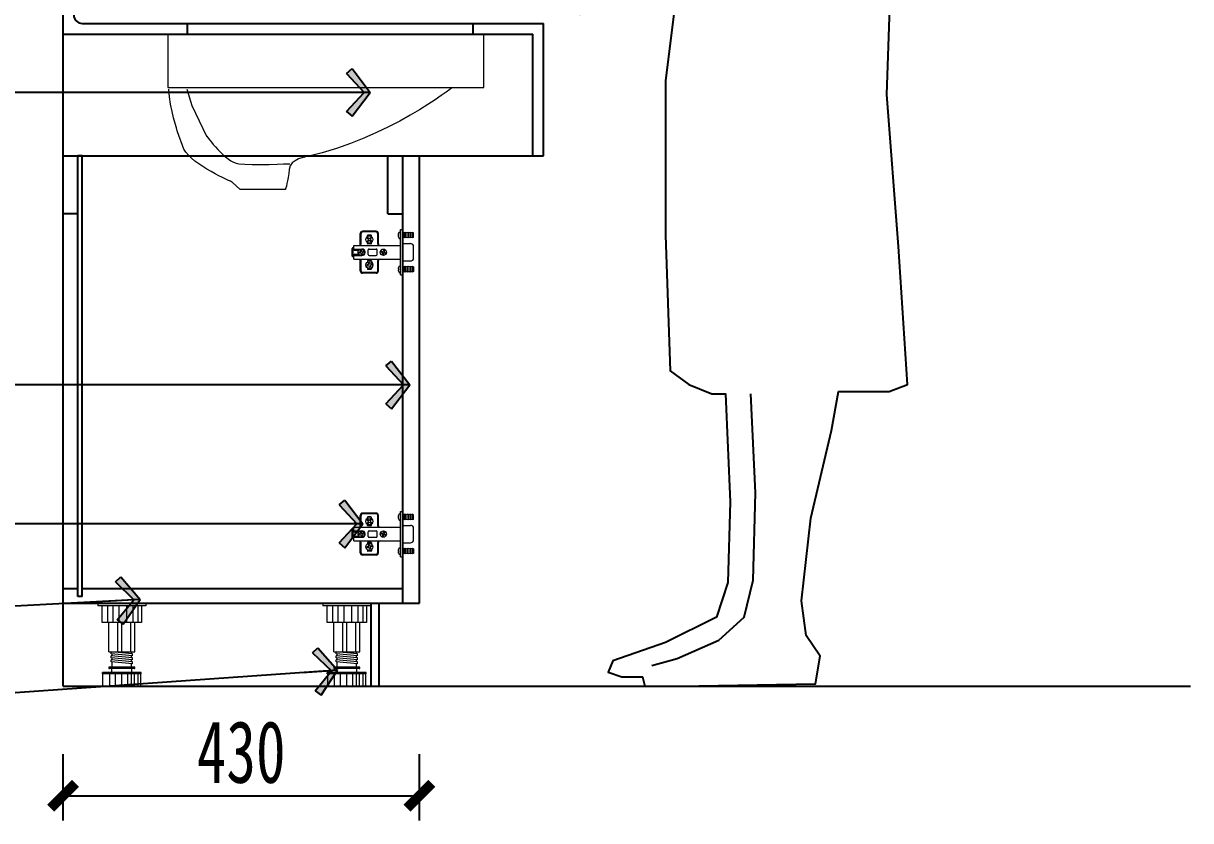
# Model space of a CAD drawing. Header units: millimetres. Extents: x 3104083 to 3173399, y -3165492 to -3044687.
# Drawn here: x 3143369 to 3144777, y -3120967 to -3120005 of the extents above; entities that cross this region are included whole.
import ezdxf

# ---------------------------------------------------------------- set-up
doc = ezdxf.new("R2010")
doc.units = ezdxf.units.MM
doc.header["$LTSCALE"] = 500
doc.header["$MEASUREMENT"] = 0
doc.header["$PDMODE"] = 2
doc.layers.get('0').update_dxf_attribs({"linetype": 'CONTINUOUS'})
doc.layers.get('DEFPOINTS').update_dxf_attribs({"linetype": 'CONTINUOUS'})
for name, color, linetype in [('1', 1, 'CONTINUOUS'), ('P-完成面', 3, 'CONTINUOUS'), ('W-基础引线', 35, 'CONTINUOUS'), ('台面', 4, 'CONTINUOUS'), ('柜体', 2, 'CONTINUOUS')]:
    doc.layers.add(name, color=color, linetype=linetype)
for name, color, linetype, lineweight in [('五金辅助件', 25, 'CONTINUOUS', 13), ('墙体', 6, 'CONTINUOUS', 25), ('电器', 85, 'CONTINUOUS', 15)]:
    doc.layers.add(name, color=color, linetype=linetype, lineweight=lineweight)
doc.styles.add('DIM', font='SimSun.ttf', dxfattribs={"width": 0.7})
doc.dimstyles.new('30', dxfattribs={"dimscale": 30, "dimtxt": 2.5, "dimasz": 1, "dimexe": 1, "dimexo": 1, "dimgap": 0.5, "dimtad": 1, "dimdec": 0, "dimzin": 0, "dimdsep": 46, "dimtxsty": 'DIM', "dimblk": 'ARCHTICK', "dimcen": 0, "dimclrd": 5, "dimclre": 5, "dimclrt": 35, "dimadec": 0, "dimazin": 0, "dimtfac": 0.5, "dimtdec": 0, "dimtix": 1, "dimtmove": 2, "dimatfit": 2, "dimldrblk": 'A', "dimfxl": 0, "dimtolj": 1, "dimtzin": 0, "dimlwd": -1, "dimlwe": -1, "dimarcsym": 0})
doc.dimstyles.new('基础引线', dxfattribs={"dimtxt": 3, "dimasz": 0.7, "dimexe": 2, "dimexo": 6, "dimgap": 1, "dimtad": 1, "dimdec": 0, "dimdsep": 46, "dimtxsty": 'Standard', "dimblk1": 'A', "dimblk2": 'A', "dimsah": 1, "dimcen": 3, "dimdle": 200, "dimclrd": 256, "dimclre": 256, "dimclrt": 2, "dimadec": 0, "dimazin": 0, "dimtfac": 1, "dimtdec": 0, "dimtix": 1, "dimtmove": 1, "dimatfit": 3, "dimldrblk": 'A', "dimfxl": 0, "dimtvp": 1, "dimtolj": 1, "dimtzin": 0, "dimarcsym": 0})

# ---------------------------------------------------------------- blocks, each defined once
blk = doc.blocks.new('F02FMA01')
at = {"color": 0, "linetype": 'ByBlock'}
for p, q in [((31.9, 1529.2), (34.1, 1509.5)), ((34.1, 1509.5), (18.7, 1491.9)), ((18.7, 1491.9), (3.4, 1481)), ((-104.6, 1034.2), (-107.3, 956.5))]:
    blk.add_line(p, q, dxfattribs=at)
for points in [[(40.6, 1426.2), (47.8, 1462.5), (73.5, 1518.2), (84.5, 1533.6), (97.6, 1531.4), (112.4, 1537.3), (123.3, 1554.8), (121.8, 1592.7), (107.4, 1613.2), (96.4, 1622), (86.7, 1621.2), (73.5, 1612.4), (73.5, 1603.7), (60.4, 1623.4), (40.6, 1636.5), (3.4, 1643.1), (-44.9, 1640.9), (-71.2, 1629.9), (-84.3, 1612.4), (-82.1, 1594.9), (-90.9, 1568.6), (-84.9, 1544.7), (-106.7, 1499.2), (-93.1, 1489.7), (-90, 1471.6), (-81.7, 1461.9), (-75.6, 1439.4), (-53.6, 1435), (-47.1, 1417.5), (-64.6, 1402.1), (-99.7, 1345.2), (-141.3, 1283.8), (-147.9, 1253.2), (-139.1, 1231.2), (-121.6, 1207.1), (-121.6, 1196.2), (-141.3, 1167.7), (-200.5, 1145.8), (-292.6, 1121.7), (-325.5, 1117.3), (-343.1, 1119.5), (-356.2, 1115.1), (-378.1, 1117.3), (-391.3, 1137), (-446.1, 1154.6), (-450.5, 1145.8), (-424.2, 1130.5), (-479, 1137), (-485.6, 1134.9), (-476.8, 1130.5), (-487.8, 1123.9), (-472.4, 1117.3), (-476.8, 1112.9), (-459.3, 1104.2), (-463.6, 1097.6), (-424.2, 1084.5), (-391.3, 1082.3), (-367.2, 1084.5), (-365, 1066.9), (-310.2, 1056), (-286, 1040.7), (-183, 1056), (-123.8, 1077.9), (-110.6, 1084.5), (-117.2, 1060.4), (-104.1, 1045)], [(-75.6, 1601.5), (-64.6, 1608), (-51.4, 1597.1), (-42.7, 1581.8), (-29.5, 1566.4), (-5.4, 1548.9), (9.9, 1542.3), (38.5, 1529.2), (49.4, 1507.3)], [(-82.1, 1537.9), (-62.9, 1532.6), (-69, 1524.8), (-79.9, 1520.4)], [(73.5, 1036.3), (88.9, 1058.2), (69.1, 1088.9), (75.7, 1126.1), (106.4, 1207.1), (110.8, 1297), (86.7, 1375.8), (51.6, 1415.3), (42.8, 1424), (12.1, 1419.6), (-12, 1415.3), (-31.7, 1410.9), (-53.6, 1389), (-51.4, 1406.5)], [(-7.6, 1334.2), (-1, 1316.7), (-12, 1264.1), (-16.4, 1218.1), (-5.4, 1180.9), (-22.9, 1165.5), (-7.6, 1150.2), (-20.7, 1128.3), (-44.9, 1071.3), (-75.6, 994.7), (-101.9, 950.8), (-134.8, 915.8), (-128.2, 904.8), (-143.5, 898.3), (-165.5, 900.5), (-207.1, 882.9), (-224.7, 867.6), (-220.3, 861), (-185.2, 869.8), (-251, 830.4), (-244.4, 823.8), (-246.6, 812.8), (-235.6, 806.3), (-220.3, 810.6), (-198.3, 817.2), (-147.9, 843.5), (-121.6, 872), (-108.4, 863.2), (-82.1, 885.1), (-42.7, 909.2), (-22.9, 913.6), (34.1, 1036.3), (53.8, 1086.7), (62.6, 1121.7), (62.6, 1137), (73.5, 1145.8), (80.1, 1183.1), (95.5, 1257.5)], [(-115, 1180.9), (-119.4, 1152.4), (-104.1, 1117.3), (-106.3, 1095.4)], [(-99.7, 1042.8), (-66.8, 1034.1)], [(-115.7, 862), (-132.4, 725.9), (-132.4, 539.7), (-126.8, 375.8), (-104.6, 359.2), (-76.8, 348), (-60.1, 348), (-54.5, 217.5), (-57.3, 120.2), (-71.2, 78.6), (-132.4, 48), (-196.3, 25.8), (-201.9, 11.9), (-185.2, 6.3), (-160.2, 6.3), (-157.4, -4.8), (-115.7, -4.8), (48.4, -2), (53.9, 31.3), (37.2, 56.3), (31.7, 98), (42.8, 198), (67.8, 303.6), (76.2, 350.8), (137.3, 350.8), (159.6, 359.2), (148.5, 525.8), (134.6, 709.2), (140.1, 873.1), (120.7, 937), (84.5, 1000.9), (73.4, 1034.2), (37.2, 1031.5)], [(38.5, 1034.1), (62.6, 1034.1)], [(-149.1, 20.2), (-118.5, 28.6), (-68.4, 50.8), (-37.8, 78.6), (-26.7, 123), (-23.9, 228.6), (-29.5, 348)]]:
    blk.add_lwpolyline(points, dxfattribs=at)
blk = doc.blocks.new('A')
for p, q in [((-1.435, 1.148), (-1.09, 1.437)), ((-1.09, 1.437), (0, 0)), ((-1.435, 1.148), (-0.369, 0)), ((-0.369, 0), (-2.127, 0)), ((-1.435, -1.148), (-0.369, 0)), ((-1.09, -1.437), (0, 0)), ((-1.435, -1.148), (-1.09, -1.437))]:
    blk.add_line(p, q)
for points in [[(-1.435, 1.148), (-1.09, 1.437), (-0.369, 0), (0, 0)], [(-1.435, -1.148), (-1.09, -1.437), (-0.369, 0), (0, 0)]]:
    blk.add_solid(points)
blk = doc.blocks.new('_ArchTick')
at = {"color": 0, "linetype": 'ByBlock', "const_width": 0.4}
blk.add_lwpolyline([(-0.5, -0.5), (0.5, 0.5)], dxfattribs=at)
blk = doc.blocks.new('*D1787')
at = {"layer": 'DEFPOINTS', "color": 0, "ltscale": 100}
for p in [(3143416.6, -3120857.1), (3143846.6, -3120857.1), (3143846.6, -3120937.2)]:
    blk.add_point(p, dxfattribs=at)
at = {"layer": 'P-完成面', "color": 5, "ltscale": 100}
for p, q in [((3143416.6, -3120887.1), (3143416.6, -3120967.2)), ((3143846.6, -3120887.1), (3143846.6, -3120967.2)), ((3143416.6, -3120937.2), (3143846.6, -3120937.2))]:
    blk.add_line(p, q, dxfattribs=at)
at = {"layer": 'P-完成面', "color": 5, "ltscale": 100, "xscale": 30, "yscale": 30, "zscale": 30, "rotation": 180}
blk.add_blockref('_ArchTick', (3143416.6, -3120937.2), dxfattribs=at)
at = {"layer": 'P-完成面', "color": 5, "ltscale": 100, "xscale": 30, "yscale": 30, "zscale": 30}
blk.add_blockref('_ArchTick', (3143846.6, -3120937.2), dxfattribs=at)
at = {"layer": 'P-完成面', "color": 35, "ltscale": 100, "insert": (3143631.6, -3120884.7), "char_height": 75, "attachment_point": 5, "style": 'DIM'}
blk.add_mtext('\\A1;430', dxfattribs=at)
blk = doc.blocks.new('rew')
at = {"layer": '电器', "lineweight": 9}
blk.add_lwpolyline([(292900.2, -160182.4), (292519, -160182.4), (292519, -160247), (292900.2, -160247), (292900.2, -160182.4), (292900.2, -160182.4)], dxfattribs=at)
for points, knots in [([(292862.6, -160246.4), (292862.6, -160246.4), (292784.2, -160309), (292687.3, -160330.1), (292687.3, -160330.1), (292666.1, -160332.8), (292665.3, -160346), (292664.4, -160359.2), (292660.8, -160369.8), (292660.8, -160369.8), (292660.8, -160369.8), (292614.2, -160369.8), (292614.2, -160369.8), (292614.2, -160369.8), (292606.2, -160369.8), (292606.2, -160369.8), (292606.2, -160369.8), (292596.5, -160360.9), (292596.5, -160360.9), (292596.5, -160360.9), (292548.1, -160340.7), (292538.4, -160321.3), (292538.4, -160321.3), (292530.7, -160300.2), (292530.7, -160300.2), (292530.7, -160300.2), (292521.6, -160273.1), (292520, -160248.7)], [0, 0, 0, 0, 1, 1, 1, 2, 2, 2, 3, 3, 3, 4, 4, 4, 5, 5, 5, 6, 6, 6, 7, 7, 7, 8, 8, 8, 9, 9, 9, 9]), ([(292541.9, -160249), (292541.9, -160249), (292548.1, -160268.5), (292548.1, -160268.5), (292548.1, -160268.5), (292565.7, -160305.4), (292565.7, -160305.4), (292565.7, -160305.4), (292588.6, -160337.2), (292604.5, -160338.9), (292620.3, -160340.7), (292666, -160338.9), (292666, -160338.9)], [0, 0, 0, 0, 1, 1, 1, 2, 2, 2, 3, 3, 3, 4, 4, 4, 4])]:
    blk.add_open_spline(points, degree=3, knots=knots, dxfattribs=at)

msp = doc.modelspace()

# ---------------------------------------------------------------- linework, layer by layer
at = {"layer": '五金辅助件'}
for p, q in [((3143775.276, -3120270.855), (3143775.276, -3120258.598)), ((3143776.236, -3120270.855), (3143776.236, -3120258.598)), ((3143794.476, -3120255.718), (3143778.156, -3120255.718)), ((3143794.476, -3120256.678), (3143778.156, -3120256.678)), ((3143783.667, -3120262.385), (3143786.273, -3120264.78)), ((3143783.916, -3120262.206), (3143783.916, -3120260.998)), ((3143788.236, -3120260.518), (3143784.396, -3120260.518)), ((3143788.716, -3120262.206), (3143788.716, -3120260.998)), ((3143796.396, -3120271.078), (3143796.396, -3120258.598)), ((3143797.356, -3120271.078), (3143797.356, -3120258.598)), ((3143820.876, -3120260.119), (3143821.366, -3120260.119)), ((3143820.876, -3120261.079), (3143821.366, -3120261.079)), ((3143821.366, -3120261.079), (3143821.366, -3120260.119)), ((3143822.316, -3120256.759), (3143823.756, -3120256.759)), ((3143823.756, -3120308.518), (3143823.756, -3120253.798)), ((3143823.756, -3120253.798), (3143826.636, -3120253.798)), ((3143828.177, -3120257.719), (3143826.636, -3120257.334)), ((3143830.097, -3120257.719), (3143828.177, -3120257.239)), ((3143828.177, -3120263.959), (3143828.177, -3120257.239)), ((3143832.017, -3120257.719), (3143830.097, -3120257.239)), ((3143830.097, -3120263.959), (3143830.097, -3120257.239)), ((3143833.937, -3120257.719), (3143832.017, -3120257.239)), ((3143832.017, -3120263.959), (3143832.017, -3120257.239)), ((3143835.857, -3120257.719), (3143833.937, -3120257.239)), ((3143833.937, -3120263.959), (3143833.937, -3120257.239)), ((3143837.777, -3120257.719), (3143835.857, -3120257.239)), ((3143835.857, -3120263.959), (3143835.857, -3120257.239)), ((3143839.697, -3120257.719), (3143837.777, -3120257.239)), ((3143837.777, -3120263.959), (3143837.777, -3120257.239)), ((3143839.697, -3120263.479), (3143839.697, -3120257.719)), ((3143765.676, -3120285.723), (3143765.676, -3120276.592)), ((3143766.36, -3120275.672), (3143767.72, -3120275.264)), ((3143767.32, -3120276.387), (3143767.72, -3120276.267)), ((3143767.72, -3120272.998), (3143823.756, -3120272.998)), ((3143767.72, -3120277.798), (3143767.72, -3120272.998)), ((3143782.693, -3120263.445), (3143785.298, -3120265.84)), ((3143783.916, -3120270.598), (3143783.916, -3120269.39)), ((3143785.298, -3120265.84), (3143783.999, -3120267.254)), ((3143783.999, -3120267.254), (3143785.059, -3120268.228)), ((3143788.236, -3120271.078), (3143784.396, -3120271.078)), ((3143786.358, -3120266.815), (3143785.059, -3120268.228)), ((3143787.572, -3120263.367), (3143786.273, -3120264.78)), ((3143786.358, -3120266.815), (3143788.964, -3120269.211)), ((3143788.632, -3120264.342), (3143787.333, -3120265.755)), ((3143787.333, -3120265.755), (3143789.938, -3120268.151)), ((3143787.572, -3120263.367), (3143788.632, -3120264.342)), ((3143788.716, -3120270.598), (3143788.716, -3120269.39)), ((3143822.316, -3120264.439), (3143823.756, -3120264.439)), ((3143828.177, -3120263.479), (3143826.636, -3120263.865)), ((3143826.636, -3120270.598), (3143835.857, -3120270.598)), ((3143830.097, -3120263.479), (3143828.177, -3120263.959)), ((3143832.017, -3120263.479), (3143830.097, -3120263.959)), ((3143833.937, -3120263.479), (3143832.017, -3120263.959)), ((3143835.857, -3120263.479), (3143833.937, -3120263.959)), ((3143837.777, -3120263.479), (3143835.857, -3120263.959)), ((3143839.697, -3120263.479), (3143837.777, -3120263.959)), ((3143839.697, -3120287.878), (3143839.697, -3120274.438)), ((3143767.72, -3120287.051), (3143766.36, -3120286.643)), ((3143766.636, -3120285.009), (3143766.636, -3120277.306)), ((3143767.72, -3120286.049), (3143767.32, -3120285.929)), ((3143767.72, -3120277.318), (3143777.32, -3120277.318)), ((3143767.72, -3120289.318), (3143767.72, -3120284.518)), ((3143767.72, -3120284.998), (3143777.32, -3120284.998)), ((3143767.72, -3120289.318), (3143823.756, -3120289.318)), ((3143768.68, -3120278.758), (3143773.458, -3120278.758)), ((3143768.68, -3120283.558), (3143773.458, -3120283.558)), ((3143775.592, -3120280.617), (3143772.552, -3120281.316)), ((3143775.915, -3120282.021), (3143772.874, -3120282.719)), ((3143776.566, -3120278.423), (3143775.162, -3120278.746)), ((3143775.162, -3120278.746), (3143775.592, -3120280.617)), ((3143775.915, -3120282.021), (3143776.345, -3120283.892)), ((3143777.748, -3120283.569), (3143776.345, -3120283.892)), ((3143776.566, -3120278.423), (3143776.996, -3120280.295)), ((3143780.037, -3120279.596), (3143776.996, -3120280.295)), ((3143780.359, -3120280.999), (3143777.318, -3120281.698)), ((3143777.318, -3120281.698), (3143777.748, -3120283.569)), ((3143781.16, -3120281.638), (3143781.16, -3120280.678)), ((3143785, -3120284.038), (3143785, -3120278.278)), ((3143785.96, -3120277.318), (3143794.6, -3120277.318)), ((3143785.96, -3120284.998), (3143794.6, -3120284.998)), ((3143795.56, -3120284.038), (3143795.56, -3120278.278)), ((3143799.46, -3120280.326), (3143802.175, -3120281.289)), ((3143799.781, -3120279.421), (3143802.496, -3120280.384)), ((3143802.466, -3120281.902), (3143801.503, -3120284.616)), ((3143803.371, -3120282.223), (3143802.408, -3120284.937)), ((3143804.072, -3120277.378), (3143803.108, -3120280.092)), ((3143803.984, -3120281.931), (3143806.698, -3120282.894)), ((3143804.976, -3120277.699), (3143804.013, -3120280.413)), ((3143804.305, -3120281.026), (3143807.019, -3120281.989)), ((3143775.276, -3120303.718), (3143775.276, -3120291.46)), ((3143776.236, -3120303.718), (3143776.236, -3120291.46)), ((3143785.453, -3120295.977), (3143782.003, -3120296.77)), ((3143785.775, -3120297.381), (3143782.325, -3120298.173)), ((3143783.916, -3120291.718), (3143783.916, -3120292.926)), ((3143783.916, -3120300.11), (3143783.916, -3120301.318)), ((3143788.236, -3120291.238), (3143784.396, -3120291.238)), ((3143788.236, -3120301.798), (3143784.396, -3120301.798)), ((3143786.426, -3120293.783), (3143785.023, -3120294.106)), ((3143785.023, -3120294.106), (3143785.453, -3120295.977)), ((3143785.775, -3120297.381), (3143786.205, -3120299.252)), ((3143787.608, -3120298.929), (3143786.205, -3120299.252)), ((3143786.426, -3120293.783), (3143786.856, -3120295.655)), ((3143790.306, -3120294.862), (3143786.856, -3120295.655)), ((3143790.628, -3120296.265), (3143787.179, -3120297.058)), ((3143787.179, -3120297.058), (3143787.608, -3120298.929)), ((3143788.716, -3120291.718), (3143788.716, -3120292.926)), ((3143788.716, -3120300.11), (3143788.716, -3120301.318)), ((3143796.396, -3120303.718), (3143796.396, -3120291.238)), ((3143797.356, -3120303.718), (3143797.356, -3120291.238)), ((3143820.876, -3120301.236), (3143821.366, -3120301.236)), ((3143820.876, -3120302.196), (3143821.366, -3120302.196)), ((3143821.366, -3120301.236), (3143821.366, -3120302.196)), ((3143822.316, -3120297.876), (3143823.756, -3120297.876)), ((3143826.636, -3120291.718), (3143835.857, -3120291.718)), ((3143828.177, -3120298.836), (3143826.636, -3120298.45)), ((3143828.177, -3120304.596), (3143826.636, -3120304.981)), ((3143828.177, -3120298.356), (3143828.177, -3120305.076)), ((3143830.097, -3120298.836), (3143828.177, -3120298.356)), ((3143830.097, -3120304.596), (3143828.177, -3120305.076)), ((3143830.097, -3120298.356), (3143830.097, -3120305.076)), ((3143832.017, -3120298.836), (3143830.097, -3120298.356)), ((3143832.017, -3120304.596), (3143830.097, -3120305.076)), ((3143832.017, -3120298.356), (3143832.017, -3120305.076)), ((3143833.937, -3120298.836), (3143832.017, -3120298.356)), ((3143833.937, -3120304.596), (3143832.017, -3120305.076)), ((3143833.937, -3120298.356), (3143833.937, -3120305.076)), ((3143835.857, -3120298.836), (3143833.937, -3120298.356)), ((3143835.857, -3120304.596), (3143833.937, -3120305.076)), ((3143835.857, -3120298.356), (3143835.857, -3120305.076)), ((3143837.777, -3120298.836), (3143835.857, -3120298.356)), ((3143837.777, -3120304.596), (3143835.857, -3120305.076)), ((3143837.777, -3120298.356), (3143837.777, -3120305.076)), ((3143839.697, -3120298.836), (3143837.777, -3120298.356)), ((3143839.697, -3120304.596), (3143837.777, -3120305.076)), ((3143839.697, -3120298.836), (3143839.697, -3120304.596)), ((3143794.476, -3120305.638), (3143778.156, -3120305.638)), ((3143794.476, -3120306.598), (3143778.156, -3120306.598)), ((3143822.316, -3120305.556), (3143823.756, -3120305.556)), ((3143823.756, -3120308.518), (3143826.636, -3120308.518)), ((3143775.276, -3120611.048), (3143775.276, -3120598.791)), ((3143776.236, -3120611.048), (3143776.236, -3120598.791)), ((3143794.476, -3120595.911), (3143778.156, -3120595.911)), ((3143794.476, -3120596.871), (3143778.156, -3120596.871)), ((3143788.236, -3120600.711), (3143784.396, -3120600.711)), ((3143796.396, -3120611.271), (3143796.396, -3120598.791)), ((3143797.356, -3120611.271), (3143797.356, -3120598.791)), ((3143820.876, -3120600.312), (3143821.366, -3120600.312)), ((3143821.366, -3120601.272), (3143821.366, -3120600.312)), ((3143822.316, -3120596.952), (3143823.756, -3120596.952)), ((3143823.756, -3120648.711), (3143823.756, -3120593.991)), ((3143823.756, -3120593.991), (3143826.636, -3120593.991)), ((3143828.177, -3120597.912), (3143826.636, -3120597.527)), ((3143830.097, -3120597.912), (3143828.177, -3120597.432)), ((3143828.177, -3120604.152), (3143828.177, -3120597.432)), ((3143832.017, -3120597.912), (3143830.097, -3120597.432)), ((3143830.097, -3120604.152), (3143830.097, -3120597.432)), ((3143833.937, -3120597.912), (3143832.017, -3120597.432)), ((3143832.017, -3120604.152), (3143832.017, -3120597.432)), ((3143835.857, -3120597.912), (3143833.937, -3120597.432)), ((3143833.937, -3120604.152), (3143833.937, -3120597.432)), ((3143837.777, -3120597.912), (3143835.857, -3120597.432)), ((3143835.857, -3120604.152), (3143835.857, -3120597.432)), ((3143839.697, -3120597.912), (3143837.777, -3120597.432)), ((3143837.777, -3120604.152), (3143837.777, -3120597.432)), ((3143839.697, -3120603.672), (3143839.697, -3120597.912)), ((3143767.72, -3120613.191), (3143823.756, -3120613.191)), ((3143767.72, -3120617.991), (3143767.72, -3120613.191)), ((3143782.693, -3120603.637), (3143785.298, -3120606.033)), ((3143783.667, -3120602.577), (3143786.273, -3120604.973)), ((3143783.916, -3120602.399), (3143783.916, -3120601.191)), ((3143783.916, -3120610.791), (3143783.916, -3120609.583)), ((3143785.298, -3120606.033), (3143783.999, -3120607.447)), ((3143783.999, -3120607.447), (3143785.059, -3120608.421)), ((3143788.236, -3120611.271), (3143784.396, -3120611.271)), ((3143786.358, -3120607.008), (3143785.059, -3120608.421)), ((3143787.572, -3120603.56), (3143786.273, -3120604.973)), ((3143786.358, -3120607.008), (3143788.964, -3120609.404)), ((3143788.632, -3120604.534), (3143787.333, -3120605.948)), ((3143787.333, -3120605.948), (3143789.938, -3120608.344)), ((3143787.572, -3120603.56), (3143788.632, -3120604.534)), ((3143788.716, -3120602.399), (3143788.716, -3120601.191)), ((3143788.716, -3120610.791), (3143788.716, -3120609.583)), ((3143820.876, -3120601.272), (3143821.366, -3120601.272)), ((3143822.316, -3120604.632), (3143823.756, -3120604.632)), ((3143828.177, -3120603.672), (3143826.636, -3120604.058)), ((3143826.636, -3120610.791), (3143835.857, -3120610.791)), ((3143830.097, -3120603.672), (3143828.177, -3120604.152)), ((3143832.017, -3120603.672), (3143830.097, -3120604.152)), ((3143833.937, -3120603.672), (3143832.017, -3120604.152)), ((3143835.857, -3120603.672), (3143833.937, -3120604.152)), ((3143837.777, -3120603.672), (3143835.857, -3120604.152)), ((3143839.697, -3120603.672), (3143837.777, -3120604.152)), ((3143839.697, -3120628.071), (3143839.697, -3120614.631)), ((3143765.676, -3120625.916), (3143765.676, -3120616.785)), ((3143766.36, -3120615.865), (3143767.72, -3120615.457)), ((3143767.72, -3120627.244), (3143766.36, -3120626.836)), ((3143766.636, -3120625.202), (3143766.636, -3120617.499)), ((3143767.32, -3120616.58), (3143767.72, -3120616.46)), ((3143767.72, -3120626.242), (3143767.32, -3120626.121)), ((3143767.72, -3120617.511), (3143777.32, -3120617.511)), ((3143767.72, -3120629.511), (3143767.72, -3120624.711)), ((3143767.72, -3120625.191), (3143777.32, -3120625.191)), ((3143768.68, -3120618.951), (3143773.458, -3120618.951)), ((3143768.68, -3120623.751), (3143773.458, -3120623.751)), ((3143775.592, -3120620.81), (3143772.552, -3120621.509)), ((3143775.915, -3120622.213), (3143772.874, -3120622.912)), ((3143776.566, -3120618.616), (3143775.162, -3120618.939)), ((3143775.162, -3120618.939), (3143775.592, -3120620.81)), ((3143775.915, -3120622.213), (3143776.345, -3120624.085)), ((3143777.748, -3120623.762), (3143776.345, -3120624.085)), ((3143776.566, -3120618.616), (3143776.996, -3120620.488)), ((3143780.037, -3120619.789), (3143776.996, -3120620.488)), ((3143780.359, -3120621.192), (3143777.318, -3120621.891)), ((3143777.318, -3120621.891), (3143777.748, -3120623.762)), ((3143781.16, -3120621.831), (3143781.16, -3120620.871)), ((3143785, -3120624.231), (3143785, -3120618.471)), ((3143785.96, -3120617.511), (3143794.6, -3120617.511)), ((3143785.96, -3120625.191), (3143794.6, -3120625.191)), ((3143795.56, -3120624.231), (3143795.56, -3120618.471)), ((3143799.46, -3120620.519), (3143802.175, -3120621.482)), ((3143799.781, -3120619.614), (3143802.496, -3120620.577)), ((3143802.466, -3120622.095), (3143801.503, -3120624.809)), ((3143803.371, -3120622.416), (3143802.408, -3120625.13)), ((3143804.072, -3120617.571), (3143803.108, -3120620.285)), ((3143803.984, -3120622.124), (3143806.698, -3120623.087)), ((3143804.976, -3120617.892), (3143804.013, -3120620.606)), ((3143804.305, -3120621.219), (3143807.019, -3120622.182)), ((3143767.72, -3120629.511), (3143823.756, -3120629.511)), ((3143775.276, -3120643.911), (3143775.276, -3120631.653)), ((3143776.236, -3120643.911), (3143776.236, -3120631.653)), ((3143785.453, -3120636.17), (3143782.003, -3120636.963)), ((3143785.775, -3120637.573), (3143782.325, -3120638.366)), ((3143783.916, -3120631.911), (3143783.916, -3120633.119)), ((3143783.916, -3120640.303), (3143783.916, -3120641.511)), ((3143788.236, -3120631.431), (3143784.396, -3120631.431)), ((3143788.236, -3120641.991), (3143784.396, -3120641.991)), ((3143786.426, -3120633.976), (3143785.023, -3120634.299)), ((3143785.023, -3120634.299), (3143785.453, -3120636.17)), ((3143785.775, -3120637.573), (3143786.205, -3120639.445)), ((3143787.608, -3120639.122), (3143786.205, -3120639.445)), ((3143786.426, -3120633.976), (3143786.856, -3120635.848)), ((3143790.306, -3120635.055), (3143786.856, -3120635.848)), ((3143790.628, -3120636.458), (3143787.179, -3120637.251)), ((3143787.179, -3120637.251), (3143787.608, -3120639.122)), ((3143788.716, -3120631.911), (3143788.716, -3120633.119)), ((3143788.716, -3120640.303), (3143788.716, -3120641.511)), ((3143796.396, -3120643.911), (3143796.396, -3120631.431)), ((3143797.356, -3120643.911), (3143797.356, -3120631.431)), ((3143820.876, -3120641.429), (3143821.366, -3120641.429)), ((3143820.876, -3120642.389), (3143821.366, -3120642.389)), ((3143821.366, -3120641.429), (3143821.366, -3120642.389)), ((3143822.316, -3120638.069), (3143823.756, -3120638.069)), ((3143826.636, -3120631.911), (3143835.857, -3120631.911)), ((3143828.177, -3120639.029), (3143826.636, -3120638.643)), ((3143828.177, -3120638.549), (3143828.177, -3120645.269)), ((3143830.097, -3120639.029), (3143828.177, -3120638.549)), ((3143830.097, -3120638.549), (3143830.097, -3120645.269)), ((3143832.017, -3120639.029), (3143830.097, -3120638.549)), ((3143832.017, -3120638.549), (3143832.017, -3120645.269)), ((3143833.937, -3120639.029), (3143832.017, -3120638.549)), ((3143833.937, -3120638.549), (3143833.937, -3120645.269)), ((3143835.857, -3120639.029), (3143833.937, -3120638.549)), ((3143835.857, -3120638.549), (3143835.857, -3120645.269)), ((3143837.777, -3120639.029), (3143835.857, -3120638.549)), ((3143837.777, -3120638.549), (3143837.777, -3120645.269)), ((3143839.697, -3120639.029), (3143837.777, -3120638.549)), ((3143839.697, -3120639.029), (3143839.697, -3120644.789)), ((3143794.476, -3120645.831), (3143778.156, -3120645.831)), ((3143794.476, -3120646.791), (3143778.156, -3120646.791)), ((3143822.316, -3120645.749), (3143823.756, -3120645.749)), ((3143823.756, -3120648.711), (3143826.636, -3120648.711)), ((3143828.177, -3120644.789), (3143826.636, -3120645.174)), ((3143830.097, -3120644.789), (3143828.177, -3120645.269)), ((3143832.017, -3120644.789), (3143830.097, -3120645.269)), ((3143833.937, -3120644.789), (3143832.017, -3120645.269)), ((3143835.857, -3120644.789), (3143833.937, -3120645.269)), ((3143837.777, -3120644.789), (3143835.857, -3120645.269)), ((3143839.697, -3120644.789), (3143837.777, -3120645.269)), ((3143458.815, -3120704.872), (3143458.815, -3120707.752)), ((3143516.415, -3120704.872), (3143458.815, -3120704.872)), ((3143516.415, -3120707.752), (3143458.815, -3120707.752)), ((3143463.695, -3120727.912), (3143463.695, -3120707.752)), ((3143470.551, -3120727.912), (3143470.551, -3120707.752)), ((3143477.352, -3120727.912), (3143477.352, -3120707.752)), ((3143484.264, -3120727.912), (3143484.264, -3120707.752)), ((3143493.698, -3120727.912), (3143493.698, -3120707.752)), ((3143501.272, -3120727.912), (3143501.272, -3120707.752)), ((3143507.198, -3120727.912), (3143507.198, -3120707.752)), ((3143511.535, -3120707.752), (3143511.535, -3120727.912)), ((3143516.415, -3120704.872), (3143516.415, -3120707.752)), ((3143730.316, -3120704.872), (3143730.316, -3120707.752)), ((3143787.916, -3120704.872), (3143730.316, -3120704.872)), ((3143787.916, -3120707.752), (3143730.316, -3120707.752)), ((3143735.196, -3120727.912), (3143735.196, -3120707.752)), ((3143742.051, -3120727.912), (3143742.051, -3120707.752)), ((3143748.852, -3120727.912), (3143748.852, -3120707.752)), ((3143755.764, -3120727.912), (3143755.764, -3120707.752)), ((3143765.199, -3120727.912), (3143765.199, -3120707.752)), ((3143772.772, -3120727.912), (3143772.772, -3120707.752)), ((3143778.699, -3120727.912), (3143778.699, -3120707.752)), ((3143783.035, -3120707.752), (3143783.035, -3120727.912)), ((3143787.916, -3120704.872), (3143787.916, -3120707.752)), ((3143511.535, -3120727.912), (3143463.695, -3120727.912)), ((3143471.775, -3120763.518), (3143471.775, -3120727.912)), ((3143482.874, -3120763.518), (3143482.874, -3120727.912)), ((3143487.615, -3120763.518), (3143487.615, -3120727.912)), ((3143498.476, -3120763.518), (3143498.476, -3120727.912)), ((3143503.455, -3120763.518), (3143503.455, -3120727.912)), ((3143783.035, -3120727.912), (3143735.196, -3120727.912)), ((3143743.276, -3120763.518), (3143743.276, -3120727.912)), ((3143754.374, -3120763.518), (3143754.374, -3120727.912)), ((3143759.116, -3120763.518), (3143759.116, -3120727.912)), ((3143769.977, -3120763.518), (3143769.977, -3120727.912)), ((3143774.956, -3120763.518), (3143774.956, -3120727.912)), ((3143471.775, -3120763.518), (3143503.455, -3120763.518)), ((3143474.655, -3120765.958), (3143474.655, -3120763.558)), ((3143500.575, -3120765.918), (3143474.655, -3120763.558)), ((3143500.575, -3120768.318), (3143474.655, -3120765.958)), ((3143474.655, -3120770.758), (3143474.655, -3120768.358)), ((3143500.575, -3120770.718), (3143474.655, -3120768.358)), ((3143476.095, -3120768.489), (3143476.095, -3120766.089)), ((3143499.135, -3120765.786), (3143499.135, -3120763.518)), ((3143499.135, -3120770.586), (3143499.135, -3120768.186)), ((3143500.575, -3120768.318), (3143500.575, -3120765.918)), ((3143743.276, -3120763.518), (3143774.956, -3120763.518)), ((3143746.156, -3120765.958), (3143746.156, -3120763.558)), ((3143772.076, -3120765.918), (3143746.156, -3120763.558)), ((3143772.076, -3120768.318), (3143746.156, -3120765.958)), ((3143746.156, -3120770.758), (3143746.156, -3120768.358)), ((3143772.076, -3120770.718), (3143746.156, -3120768.358)), ((3143747.596, -3120768.489), (3143747.596, -3120766.089)), ((3143770.636, -3120765.786), (3143770.636, -3120763.518)), ((3143770.636, -3120770.586), (3143770.636, -3120768.186)), ((3143772.076, -3120768.318), (3143772.076, -3120765.918)), ((3143502.495, -3120781.834), (3143472.735, -3120781.834)), ((3143502.495, -3120783.754), (3143472.735, -3120783.754)), ((3143500.575, -3120773.118), (3143474.655, -3120770.758)), ((3143474.655, -3120775.558), (3143474.655, -3120773.158)), ((3143500.575, -3120775.518), (3143474.655, -3120773.158)), ((3143500.575, -3120777.918), (3143474.655, -3120775.558)), ((3143475.615, -3120788.554), (3143475.615, -3120783.754)), ((3143476.095, -3120773.289), (3143476.095, -3120770.889)), ((3143476.095, -3120781.834), (3143476.095, -3120775.689)), ((3143499.135, -3120775.386), (3143499.135, -3120772.986)), ((3143499.135, -3120781.834), (3143499.135, -3120777.786)), ((3143499.615, -3120788.554), (3143499.615, -3120783.754)), ((3143500.575, -3120773.118), (3143500.575, -3120770.718)), ((3143500.575, -3120777.918), (3143500.575, -3120775.518)), ((3143773.996, -3120781.834), (3143744.236, -3120781.834)), ((3143773.996, -3120783.754), (3143744.236, -3120783.754)), ((3143772.076, -3120773.118), (3143746.156, -3120770.758)), ((3143746.156, -3120775.558), (3143746.156, -3120773.158)), ((3143772.076, -3120775.518), (3143746.156, -3120773.158)), ((3143772.076, -3120777.918), (3143746.156, -3120775.558)), ((3143747.116, -3120788.554), (3143747.116, -3120783.754)), ((3143747.596, -3120773.289), (3143747.596, -3120770.889)), ((3143747.596, -3120781.834), (3143747.596, -3120775.689)), ((3143770.636, -3120775.386), (3143770.636, -3120772.986)), ((3143770.636, -3120781.834), (3143770.636, -3120777.786)), ((3143771.116, -3120788.554), (3143771.116, -3120783.754)), ((3143772.076, -3120773.118), (3143772.076, -3120770.718)), ((3143772.076, -3120777.918), (3143772.076, -3120775.518)), ((3143464.095, -3120789.945), (3143464.095, -3120788.554)), ((3143511.135, -3120788.554), (3143464.095, -3120788.554)), ((3143511.135, -3120789.945), (3143464.095, -3120789.945)), ((3143464.575, -3120804.874), (3143464.575, -3120789.945)), ((3143472.941, -3120804.874), (3143472.941, -3120789.945)), ((3143480.105, -3120804.874), (3143480.105, -3120789.945)), ((3143487.519, -3120804.874), (3143487.519, -3120789.945)), ((3143494.858, -3120804.874), (3143494.858, -3120789.945)), ((3143499.135, -3120804.874), (3143499.135, -3120789.945)), ((3143502.723, -3120804.874), (3143502.723, -3120789.945)), ((3143507.52, -3120804.874), (3143507.52, -3120789.945)), ((3143510.655, -3120804.874), (3143510.655, -3120789.945)), ((3143511.135, -3120789.945), (3143511.135, -3120788.554)), ((3143735.596, -3120789.945), (3143735.596, -3120788.554)), ((3143782.636, -3120788.554), (3143735.596, -3120788.554)), ((3143782.636, -3120789.945), (3143735.596, -3120789.945)), ((3143736.076, -3120804.874), (3143736.076, -3120789.945)), ((3143744.441, -3120804.874), (3143744.441, -3120789.945)), ((3143751.605, -3120804.874), (3143751.605, -3120789.945)), ((3143759.019, -3120804.874), (3143759.019, -3120789.945)), ((3143766.358, -3120804.874), (3143766.358, -3120789.945)), ((3143770.636, -3120804.874), (3143770.636, -3120789.945)), ((3143774.224, -3120804.874), (3143774.224, -3120789.945)), ((3143779.021, -3120804.874), (3143779.021, -3120789.945)), ((3143782.156, -3120804.874), (3143782.156, -3120789.945)), ((3143782.636, -3120789.945), (3143782.636, -3120788.554)), ((3143510.655, -3120804.874), (3143464.575, -3120804.874)), ((3143782.156, -3120804.874), (3143736.076, -3120804.874))]:
    msp.add_line(p, q, dxfattribs=at)
for centre, radius in [((3143786.316, -3120265.798), 4.32), ((3143776.455, -3120281.158), 3.84), ((3143803.24, -3120281.158), 3.84), ((3143786.316, -3120296.518), 4.32), ((3143786.316, -3120605.991), 4.32), ((3143776.455, -3120621.351), 3.84), ((3143803.24, -3120621.351), 3.84), ((3143786.316, -3120636.711), 4.32)]:
    msp.add_circle(centre, radius, dxfattribs=at)
for centre, radius, start, end in [((3143778.156, -3120258.598), 2.88, 90, 180), ((3143778.156, -3120258.598), 1.92, 90, 180), ((3143784.396, -3120260.998), 0.48, 90, 180), ((3143788.236, -3120260.998), 0.48, 0, 90), ((3143794.476, -3120258.598), 2.88, 0, 90), ((3143794.476, -3120258.598), 1.92, 0, 90), ((3143826.716, -3120260.599), 5.84, 138.88791, 175.285439), ((3143826.716, -3120260.599), 5.84, 184.714561, 221.11209), ((3143766.636, -3120276.592), 0.96, 106.699244, 180), ((3143767.596, -3120277.306), 0.96, 106.699244, 180), ((3143772.396, -3120270.855), 2.88, 311.924093, 0), ((3143772.396, -3120270.855), 3.84, 326.080816, 0), ((3143786.316, -3120265.798), 2.869, 122.868001, 151.937832), ((3143784.396, -3120270.598), 0.48, 180, 270), ((3143786.316, -3120265.798), 2.869, 302.868001, 331.937832), ((3143788.236, -3120270.598), 0.48, 270, 0), ((3143799.276, -3120271.078), 2.88, 180, 221.810315), ((3143799.276, -3120271.078), 1.92, 180, 270), ((3143835.857, -3120274.438), 3.84, 0, 90), ((3143766.636, -3120285.723), 0.96, 180, 253.300756), ((3143767.596, -3120285.009), 0.96, 180, 253.300756), ((3143768.68, -3120277.798), 0.96, 180, 270), ((3143768.68, -3120284.518), 0.96, 90, 180), ((3143776.455, -3120281.158), 2.73, 177.650754, 208.229505), ((3143772.396, -3120291.46), 2.88, 0, 48.075907), ((3143772.396, -3120291.46), 3.84, 0, 33.919184), ((3143777.705, -3120280.752), 3.456, 1.233582, 96.394568), ((3143777.705, -3120281.563), 3.456, 263.605432, 358.766418), ((3143776.455, -3120281.158), 2.73, 357.650754, 28.229505), ((3143785.96, -3120278.278), 0.96, 90, 180), ((3143785.96, -3120284.038), 0.96, 180, 270), ((3143794.6, -3120278.278), 0.96, 0, 90), ((3143794.6, -3120284.038), 0.96, 270, 0), ((3143799.276, -3120291.238), 2.88, 138.189685, 180), ((3143799.276, -3120291.238), 1.92, 90, 180), ((3143802.014, -3120281.741), 0.48, 340.464436, 70.464436), ((3143802.656, -3120279.932), 0.48, 250.464436, 340.464436), ((3143803.824, -3120282.383), 0.48, 70.464436, 160.464436), ((3143804.466, -3120280.574), 0.48, 160.464436, 250.464436), ((3143835.857, -3120287.878), 3.84, 270, 0), ((3143778.156, -3120303.718), 2.88, 180, 270), ((3143778.156, -3120303.718), 1.92, 180, 270), ((3143786.316, -3120296.518), 2.869, 178.405214, 207.475045), ((3143784.396, -3120291.718), 0.48, 90, 180), ((3143784.396, -3120301.318), 0.48, 180, 270), ((3143788.236, -3120291.718), 0.48, 0, 90), ((3143788.236, -3120301.318), 0.48, 270, 0), ((3143786.316, -3120296.518), 2.869, 358.405214, 27.475045), ((3143794.476, -3120303.718), 1.92, 270, 0), ((3143794.476, -3120303.718), 2.88, 270, 0), ((3143826.716, -3120301.716), 5.84, 138.88791, 175.285439), ((3143826.716, -3120301.716), 5.84, 184.714561, 221.11209), ((3143778.156, -3120598.791), 2.88, 90, 180), ((3143778.156, -3120598.791), 1.92, 90, 180), ((3143784.396, -3120601.191), 0.48, 90, 180), ((3143788.236, -3120601.191), 0.48, 0, 90), ((3143794.476, -3120598.791), 2.88, 0, 90), ((3143794.476, -3120598.791), 1.92, 0, 90), ((3143826.716, -3120600.792), 5.84, 138.88791, 175.285439), ((3143772.396, -3120611.048), 2.88, 311.924093, 0), ((3143772.396, -3120611.048), 3.84, 326.080816, 0), ((3143786.316, -3120605.991), 2.869, 122.868001, 151.937832), ((3143784.396, -3120610.791), 0.48, 180, 270), ((3143786.316, -3120605.991), 2.869, 302.868001, 331.937832), ((3143788.236, -3120610.791), 0.48, 270, 0), ((3143799.276, -3120611.271), 2.88, 180, 221.810315), ((3143799.276, -3120611.271), 1.92, 180, 270), ((3143826.716, -3120600.792), 5.84, 184.714561, 221.11209), ((3143835.857, -3120614.631), 3.84, 0, 90), ((3143766.636, -3120616.785), 0.96, 106.699244, 180), ((3143766.636, -3120625.916), 0.96, 180, 253.300756), ((3143767.596, -3120617.499), 0.96, 106.699244, 180), ((3143767.596, -3120625.202), 0.96, 180, 253.300756), ((3143768.68, -3120617.991), 0.96, 180, 270), ((3143768.68, -3120624.711), 0.96, 90, 180), ((3143776.455, -3120621.351), 2.73, 177.650754, 208.229505), ((3143777.705, -3120620.945), 3.456, 1.233582, 96.394568), ((3143777.705, -3120621.756), 3.456, 263.605432, 358.766418), ((3143776.455, -3120621.351), 2.73, 357.650754, 28.229505), ((3143785.96, -3120618.471), 0.96, 90, 180), ((3143785.96, -3120624.231), 0.96, 180, 270), ((3143794.6, -3120618.471), 0.96, 0, 90), ((3143794.6, -3120624.231), 0.96, 270, 0), ((3143802.014, -3120621.934), 0.48, 340.464436, 70.464436), ((3143802.656, -3120620.125), 0.48, 250.464436, 340.464436), ((3143803.824, -3120622.576), 0.48, 70.464436, 160.464436), ((3143804.466, -3120620.767), 0.48, 160.464436, 250.464436), ((3143835.857, -3120628.071), 3.84, 270, 0), ((3143772.396, -3120631.653), 2.88, 0, 48.075907), ((3143772.396, -3120631.653), 3.84, 0, 33.919184), ((3143786.316, -3120636.711), 2.869, 178.405214, 207.475045), ((3143784.396, -3120631.911), 0.48, 90, 180), ((3143784.396, -3120641.511), 0.48, 180, 270), ((3143788.236, -3120631.911), 0.48, 0, 90), ((3143788.236, -3120641.511), 0.48, 270, 0), ((3143786.316, -3120636.711), 2.869, 358.405214, 27.475045), ((3143799.276, -3120631.431), 2.88, 138.189685, 180), ((3143799.276, -3120631.431), 1.92, 90, 180), ((3143826.716, -3120641.909), 5.84, 138.88791, 175.285439), ((3143826.716, -3120641.909), 5.84, 184.714561, 221.11209), ((3143778.156, -3120643.911), 2.88, 180, 270), ((3143778.156, -3120643.911), 1.92, 180, 270), ((3143794.476, -3120643.911), 1.92, 270, 0), ((3143794.476, -3120643.911), 2.88, 270, 0), ((3143472.735, -3120782.794), 0.96, 90, 270), ((3143502.495, -3120782.794), 0.96, 270, 90), ((3143744.236, -3120782.794), 0.96, 90, 270), ((3143773.996, -3120782.794), 0.96, 270, 90)]:
    msp.add_arc(centre, radius, start, end, dxfattribs=at)
at = {"layer": '台面'}
for p, q in [((3143439.636, -3120004.872), (3143996.636, -3120004.872)), ((3143566.913, -3120017.872), (3143566.913, -3120004.872)), ((3143911.556, -3120017.872), (3143911.556, -3120004.872)), ((3143996.636, -3120164.872), (3143996.636, -3120004.872)), ((3143416.636, -3120017.872), (3143983.636, -3120017.872)), ((3143983.636, -3120164.872), (3143983.636, -3120017.872)), ((3143416.636, -3120164.872), (3143996.636, -3120164.872))]:
    msp.add_line(p, q, dxfattribs=at)
msp.add_arc((3143439.636, -3119994.872), 10, 180, 270, dxfattribs=at)
at = {"layer": '墙体'}
for q in [(3143416.636, -3118404.872), (3144777.402, -3120804.872)]:
    msp.add_line((3143416.636, -3120804.872), q, dxfattribs=at)
at = {"layer": '柜体'}
for p, q in [((3143434.636, -3120696.759), (3143434.636, -3120164.872)), ((3143439.636, -3120164.872), (3143434.636, -3120164.872)), ((3143439.636, -3120696.759), (3143439.636, -3120164.872)), ((3143808.636, -3120234.872), (3143808.636, -3120164.872)), ((3143826.636, -3120704.872), (3143826.636, -3120164.872)), ((3143846.636, -3120704.872), (3143846.636, -3120164.872)), ((3143434.636, -3120234.872), (3143416.636, -3120234.872)), ((3143808.636, -3120234.872), (3143826.636, -3120234.872)), ((3143416.636, -3120686.872), (3143434.636, -3120686.872)), ((3143439.636, -3120696.759), (3143434.636, -3120696.759)), ((3143439.636, -3120686.872), (3143826.636, -3120686.872)), ((3143416.636, -3120704.872), (3143846.636, -3120704.872)), ((3143787.916, -3120704.872), (3143787.916, -3120804.872)), ((3143797.916, -3120704.872), (3143797.916, -3120804.872))]:
    msp.add_line(p, q, dxfattribs=at)

# ---------------------------------------------------------------- block references
at = {"layer": '1', "color": 124}
msp.add_blockref('F02FMA01', (3144276.255, -3120800.091), dxfattribs=at)
at = {"layer": '柜体'}
msp.add_blockref('rew', (2851024.183, -2959835.485), dxfattribs=at)

# ---------------------------------------------------------------- dimensions: what is measured, and where the dimension line sits
at = {"layer": 'P-完成面', "color": 251, "ltscale": 100}
dim = msp.add_linear_dim(base=(3143846.636, -3120937.238), p1=(3143416.636, -3120857.082), p2=(3143846.636, -3120857.082), dimstyle='30', dxfattribs=at)
dim.commit()
dim.dimension.update_dxf_attribs({"geometry": '*D1787', "text_midpoint": (3143631.636, -3120884.738)})

# ---------------------------------------------------------------- leaders
at = {"layer": 'W-基础引线'}
for points in [[(3143787.463, -3120088.308), (3142688.261, -3120088.308)], [(3143835.005, -3120441.335), (3142688.261, -3120441.335)], [(3143778.607, -3120609.069), (3142688.261, -3120609.069)], [(3143509.643, -3120700.396), (3142688.261, -3120743.032)], [(3143747.916, -3120785.737), (3142688.261, -3120859.486)]]:
    msp.add_leader(points, dimstyle='基础引线', override={"dimasz": 20}, dxfattribs=at)

doc.saveas('drawing.dxf')
